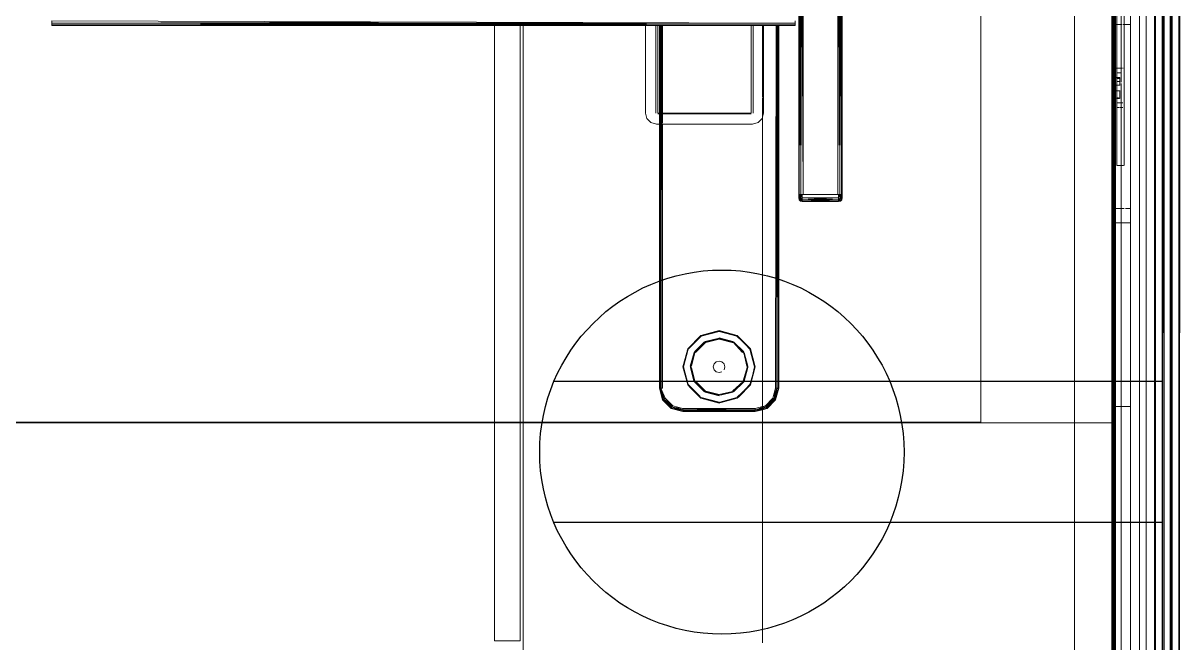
# Model space of a CAD drawing. Header units: inches. Extents: x 0 to 1536, y 72 to 1354.
# Drawn here: x 565.92 to 597.35, y 134.3 to 151.16 of the extents above; entities that cross this region are included whole.
import ezdxf

# ---------------------------------------------------------------- set-up
doc = ezdxf.new("R2010")
doc.units = ezdxf.units.IN
doc.header["$MEASUREMENT"] = 0
for name, color, linetype, lineweight in [('A-ANNO-NOTE', 131, 'Continuous', 9), ('G-IMPT', 8, 'Continuous', 9), ('I-FURN-PNLS', 30, 'Continuous', 9)]:
    doc.layers.add(name, color=color, linetype=linetype, lineweight=lineweight)

# ---------------------------------------------------------------- blocks, each defined once
blk = doc.blocks.new('WORKSTATION_1 - NCARB Leverage OPT A_dwg_3_YSYS92454-V58-Level XX  POWER _ SIGNAL')
at = {"layer": 'G-IMPT'}
for p, q in [((23.331, 9.644), (23.331, -5.711)), ((23.331, 9.644), (23.347, -5.711)), ((23.347, 9.644), (23.331, -5.711)), ((23.347, 9.644), (23.39, -5.711)), ((23.39, 9.644), (23.347, -5.711)), ((23.347, 9.644), (23.347, -5.711)), ((23.39, 9.644), (23.39, -5.711)), ((23.39, 9.644), (23.449, -5.711)), ((23.39, 9.644), (23.39, -5.711)), ((23.449, 9.644), (23.39, -5.711)), ((23.449, 9.644), (23.449, -5.711)), ((24.394, 9.644), (24.394, -5.711)), ((24.394, 9.644), (24.453, -5.711)), ((24.453, 9.644), (24.394, -5.711)), ((24.453, 9.644), (24.453, -5.711)), ((24.453, 9.644), (24.496, -5.711)), ((24.453, 9.644), (24.453, -5.711)), ((24.496, 9.644), (24.453, -5.711)), ((24.496, 9.644), (24.496, -5.711)), ((24.496, 9.644), (24.512, -5.711)), ((24.512, 9.644), (24.496, -5.711)), ((24.512, 9.644), (24.512, -5.711)), ((23.331, 0.063), (23.331, -5.711)), ((3.035, -0.996), (3.035, -1.056)), ((3.035, -0.996), (23.232, -1.056)), ((3.035, -1.056), (11.917, -1.03)), ((3.035, -1.056), (3.035, -1.099)), ((3.035, -1.099), (3.035, -1.056)), ((3.035, -1.056), (23.232, -1.056)), ((3.035, -1.099), (23.232, -1.056)), ((3.035, -1.056), (23.232, -1.099)), ((3.035, -1.056), (23.232, -1.056)), ((3.035, -1.115), (3.035, -1.099)), ((3.035, -1.115), (3.035, -1.099)), ((3.035, -1.099), (23.232, -1.099)), ((3.035, -1.115), (23.232, -1.099)), ((3.035, -1.099), (23.232, -1.099)), ((3.035, -1.099), (23.232, -1.115)), ((3.035, -1.115), (23.232, -1.115)), ((3.035, -1.115), (23.232, -1.115)), ((19.546, -1.115), (19.546, -3.503)), ((19.546, -1.115), (19.546, -3.503)), ((19.549, -3.503), (19.551, -1.115)), ((19.557, -1.115), (19.557, -3.503)), ((19.571, -1.115), (19.568, -3.503)), ((19.589, -1.115), (19.589, -3.503)), ((19.595, -1.115), (19.595, -3.503)), ((19.595, -1.115), (19.595, -3.503)), ((19.608, -1.115), (19.603, -3.503)), ((19.632, -3.503), (19.632, -1.115)), ((22.704, -10.98), (22.723, -1.115)), ((22.74, -10.98), (22.74, -1.115)), ((22.74, -1.115), (22.74, -10.98)), ((22.761, -1.115), (22.747, -10.98)), ((22.747, -1.115), (22.747, -10.98)), ((22.783, -1.115), (22.778, -10.98)), ((22.778, -1.115), (22.778, -10.98)), ((22.79, -1.115), (22.79, -10.98)), ((22.79, -10.98), (22.79, -1.115)), ((23.232, -0.996), (23.232, -1.056)), ((23.232, -0.996), (23.232, -1.056)), ((23.232, -1.099), (23.232, -1.056)), ((23.232, -1.056), (23.232, -1.099)), ((23.232, -1.115), (23.232, -1.099)), ((23.232, -1.115), (23.232, -1.099)), ((19.546, -3.523), (19.546, -3.789)), ((19.546, -3.523), (19.546, -3.789)), ((19.549, -3.789), (19.549, -3.523)), ((19.557, -3.523), (19.557, -3.788)), ((19.568, -3.523), (19.567, -3.787)), ((19.589, -3.523), (19.589, -3.784)), ((19.595, -3.523), (19.595, -3.784)), ((19.595, -3.523), (19.595, -3.784)), ((19.603, -3.523), (19.603, -3.783)), ((19.632, -3.779), (19.632, -3.523)), ((19.546, -3.798), (19.546, -10.98)), ((19.546, -3.798), (19.546, -10.98)), ((19.546, -10.98), (19.549, -3.798)), ((19.567, -3.798), (19.557, -10.98)), ((19.557, -3.798), (19.557, -10.98)), ((19.603, -3.798), (19.589, -10.98)), ((19.589, -3.798), (19.589, -10.98)), ((19.595, -3.798), (19.595, -10.98)), ((19.595, -3.798), (19.595, -10.98)), ((19.632, -10.98), (19.632, -3.798)), ((23.331, -5.711), (23.347, -5.711)), ((23.347, -5.711), (23.331, -5.711)), ((23.347, -5.711), (23.331, -5.711)), ((23.331, -5.809), (23.331, -5.711)), ((23.331, -5.809), (23.331, -5.711)), ((23.331, -5.711), (23.347, -5.711)), ((23.331, -5.809), (23.347, -5.711)), ((23.344, -5.809), (23.331, -5.711)), ((23.331, -5.809), (23.344, -5.858)), ((23.331, -5.809), (23.344, -5.858)), ((23.344, -5.858), (23.331, -5.809)), ((23.344, -5.809), (23.331, -5.809)), ((23.361, -5.859), (23.331, -5.809)), ((23.344, -5.809), (23.347, -5.711)), ((23.344, -5.809), (23.39, -5.711)), ((23.344, -5.809), (23.347, -5.711)), ((23.344, -5.809), (23.379, -5.859)), ((23.344, -5.858), (23.344, -5.809)), ((23.361, -5.859), (23.344, -5.809)), ((23.38, -5.809), (23.344, -5.809)), ((23.344, -5.858), (23.38, -5.894)), ((23.344, -5.858), (23.38, -5.894)), ((23.38, -5.894), (23.344, -5.858)), ((23.344, -5.858), (23.379, -5.859)), ((23.361, -5.859), (23.344, -5.858)), ((23.39, -5.711), (23.347, -5.711)), ((23.39, -5.711), (23.347, -5.711)), ((23.39, -5.711), (23.347, -5.711)), ((23.39, -5.711), (23.347, -5.711)), ((23.38, -5.809), (23.347, -5.711)), ((23.38, -5.809), (23.361, -5.859)), ((23.429, -5.858), (23.361, -5.859)), ((23.361, -5.859), (23.429, -5.894)), ((23.361, -5.859), (23.38, -5.894)), ((23.379, -5.859), (23.429, -5.809)), ((23.379, -5.859), (23.38, -5.809)), ((23.379, -5.859), (23.38, -5.894)), ((23.379, -5.859), (23.429, -5.894)), ((23.38, -5.809), (23.429, -5.711)), ((23.38, -5.809), (23.39, -5.711)), ((23.38, -5.809), (23.39, -5.711)), ((23.429, -5.858), (23.38, -5.809)), ((23.429, -5.907), (23.38, -5.894)), ((23.429, -5.907), (23.38, -5.894)), ((23.38, -5.894), (23.429, -5.894)), ((23.429, -5.894), (23.38, -5.894)), ((23.429, -5.907), (23.38, -5.894)), ((23.39, -5.711), (23.429, -5.711)), ((23.39, -5.711), (23.429, -5.711)), ((23.429, -5.809), (23.39, -5.711)), ((24.413, -5.711), (23.429, -5.711)), ((23.429, -5.809), (23.429, -5.711)), ((23.429, -5.809), (23.429, -5.711)), ((23.429, -5.809), (23.429, -5.858)), ((23.429, -5.858), (24.413, -5.809)), ((23.429, -5.809), (23.429, -5.858)), ((24.413, -5.858), (23.429, -5.809)), ((24.413, -5.809), (23.429, -5.809)), ((23.429, -5.858), (24.413, -5.858)), ((23.429, -5.858), (23.429, -5.894)), ((24.413, -5.858), (23.429, -5.894)), ((23.429, -5.858), (23.429, -5.894)), ((24.413, -5.894), (23.429, -5.858)), ((24.413, -5.858), (23.429, -5.858)), ((24.413, -5.894), (23.429, -5.894)), ((23.429, -5.907), (24.413, -5.894)), ((23.429, -5.907), (23.429, -5.894)), ((24.413, -5.894), (23.429, -5.894)), ((24.413, -5.907), (23.429, -5.894)), ((23.429, -5.907), (23.429, -5.894)), ((23.429, -5.907), (24.413, -5.907)), ((23.429, -5.907), (24.413, -5.907)), ((23.449, -5.711), (24.394, -5.711)), ((24.394, -5.711), (23.449, -5.711)), ((24.413, -5.711), (24.453, -5.711)), ((24.453, -5.711), (24.413, -5.711)), ((24.413, -5.809), (24.413, -5.711)), ((24.463, -5.809), (24.413, -5.711)), ((24.413, -5.809), (24.413, -5.711)), ((24.413, -5.809), (24.453, -5.711)), ((24.413, -5.858), (24.413, -5.809)), ((24.413, -5.858), (24.463, -5.809)), ((24.413, -5.858), (24.463, -5.809)), ((24.413, -5.809), (24.413, -5.858)), ((24.413, -5.894), (24.413, -5.858)), ((24.481, -5.859), (24.413, -5.858)), ((24.413, -5.858), (24.413, -5.894)), ((24.413, -5.858), (24.481, -5.859)), ((24.413, -5.894), (24.481, -5.859)), ((24.481, -5.859), (24.413, -5.894)), ((24.413, -5.907), (24.463, -5.894)), ((24.413, -5.907), (24.463, -5.894)), ((24.413, -5.907), (24.413, -5.894)), ((24.463, -5.894), (24.413, -5.894)), ((24.413, -5.894), (24.463, -5.894)), ((24.413, -5.907), (24.463, -5.894)), ((24.413, -5.907), (24.413, -5.894)), ((24.453, -5.711), (24.496, -5.711)), ((24.453, -5.711), (24.496, -5.711)), ((24.496, -5.711), (24.453, -5.711)), ((24.496, -5.711), (24.453, -5.711)), ((24.499, -5.809), (24.453, -5.711)), ((24.463, -5.809), (24.453, -5.711)), ((24.463, -5.809), (24.453, -5.711)), ((24.463, -5.809), (24.496, -5.711)), ((24.481, -5.859), (24.463, -5.809)), ((24.463, -5.809), (24.499, -5.809)), ((24.463, -5.809), (24.481, -5.859)), ((24.463, -5.894), (24.499, -5.858)), ((24.463, -5.894), (24.499, -5.858)), ((24.463, -5.894), (24.499, -5.858)), ((24.463, -5.894), (24.481, -5.859)), ((24.481, -5.859), (24.463, -5.894)), ((24.481, -5.859), (24.499, -5.809)), ((24.481, -5.859), (24.512, -5.809)), ((24.481, -5.859), (24.512, -5.809)), ((24.481, -5.859), (24.499, -5.809)), ((24.481, -5.859), (24.499, -5.858)), ((24.481, -5.859), (24.499, -5.858)), ((24.512, -5.711), (24.496, -5.711)), ((24.496, -5.711), (24.512, -5.711)), ((24.496, -5.711), (24.512, -5.711)), ((24.512, -5.711), (24.496, -5.711)), ((24.499, -5.809), (24.496, -5.711)), ((24.512, -5.809), (24.496, -5.711)), ((24.499, -5.809), (24.496, -5.711)), ((24.499, -5.809), (24.512, -5.711)), ((24.499, -5.858), (24.512, -5.809)), ((24.499, -5.858), (24.512, -5.809)), ((24.512, -5.809), (24.499, -5.809)), ((24.499, -5.858), (24.512, -5.809)), ((24.499, -5.809), (24.512, -5.809)), ((24.512, -5.809), (24.512, -5.711)), ((24.512, -5.809), (24.512, -5.711)), ((21.167, -9.417), (20.675, -9.549)), ((21.167, -9.417), (20.675, -9.549)), ((21.167, -9.417), (20.675, -9.549)), ((21.167, -9.42), (20.675, -9.549)), ((21.167, -9.42), (20.677, -9.551)), ((21.167, -9.417), (20.685, -9.566)), ((21.167, -9.417), (21.659, -9.549)), ((21.659, -9.549), (21.167, -9.417)), ((21.167, -9.417), (21.167, -9.42)), ((21.659, -9.549), (21.167, -9.417)), ((21.658, -9.551), (21.167, -9.417)), ((21.167, -9.437), (21.167, -9.417)), ((21.167, -9.42), (21.167, -9.437)), ((21.658, -9.551), (21.167, -9.42)), ((21.167, -9.42), (21.394, -9.489)), ((20.675, -9.549), (20.315, -9.909)), ((20.675, -9.549), (20.315, -9.909)), ((20.675, -9.549), (20.315, -9.909)), ((20.635, -9.593), (20.315, -9.909)), ((20.677, -9.551), (20.317, -9.911)), ((20.317, -9.911), (20.685, -9.566)), ((20.675, -9.549), (20.332, -9.919)), ((20.332, -9.919), (20.685, -9.566)), ((20.776, -9.723), (20.498, -9.995)), ((20.776, -9.723), (20.502, -9.997)), ((20.781, -9.733), (20.502, -9.997)), ((20.781, -9.733), (20.513, -10.002)), ((20.675, -9.549), (20.677, -9.551)), ((20.685, -9.566), (20.675, -9.549)), ((20.677, -9.551), (21.167, -9.437)), ((20.677, -9.551), (20.685, -9.566)), ((20.685, -9.566), (21.167, -9.437)), ((20.774, -9.72), (20.776, -9.723)), ((20.781, -9.733), (20.776, -9.723)), ((20.789, -9.747), (20.781, -9.733)), ((21.167, -9.618), (20.791, -9.715)), ((21.167, -9.618), (20.793, -9.719)), ((21.167, -9.63), (20.794, -9.719)), ((20.8, -9.728), (21.167, -9.63)), ((20.801, -9.729), (21.167, -9.646)), ((20.81, -9.742), (21.167, -9.646)), ((21.167, -9.437), (21.65, -9.566)), ((21.167, -9.437), (21.659, -9.549)), ((21.167, -9.614), (21.167, -9.618)), ((21.544, -9.715), (21.167, -9.614)), ((21.541, -9.718), (21.167, -9.614)), ((21.167, -9.63), (21.167, -9.618)), ((21.535, -9.728), (21.167, -9.618)), ((21.541, -9.719), (21.167, -9.618)), ((21.167, -9.646), (21.167, -9.63)), ((21.167, -9.63), (21.525, -9.741)), ((21.167, -9.63), (21.534, -9.728)), ((21.167, -9.646), (21.525, -9.742)), ((21.403, -9.491), (21.65, -9.566)), ((21.545, -9.747), (21.553, -9.733)), ((21.553, -9.733), (21.559, -9.723)), ((21.553, -9.733), (21.808, -10.008)), ((21.553, -9.733), (21.822, -10.002)), ((21.561, -9.72), (21.559, -9.723)), ((21.822, -10.002), (21.559, -9.723)), ((21.833, -9.997), (21.559, -9.723)), ((21.837, -9.995), (21.561, -9.72)), ((21.833, -9.997), (21.561, -9.72)), ((21.65, -9.566), (21.659, -9.549)), ((21.658, -9.551), (21.65, -9.566)), ((22.02, -9.909), (21.65, -9.566)), ((21.659, -9.549), (21.658, -9.551)), ((21.658, -9.551), (22.017, -9.911)), ((21.658, -9.551), (22.003, -9.919)), ((22.02, -9.909), (21.659, -9.549)), ((21.659, -9.549), (22.02, -9.909)), ((21.659, -9.549), (21.976, -9.869)), ((22.02, -9.909), (21.659, -9.549)), ((20.315, -9.909), (20.183, -10.402)), ((20.315, -9.909), (20.183, -10.402)), ((20.315, -9.909), (20.183, -10.402)), ((20.298, -9.98), (20.183, -10.402)), ((20.186, -10.402), (20.332, -9.919)), ((20.298, -9.982), (20.186, -10.402)), ((20.315, -9.909), (20.203, -10.402)), ((20.203, -10.402), (20.332, -9.919)), ((20.317, -9.911), (20.3, -9.975)), ((20.317, -9.911), (20.302, -9.968)), ((20.315, -9.909), (20.317, -9.911)), ((20.332, -9.919), (20.315, -9.909)), ((20.317, -9.911), (20.332, -9.919)), ((20.489, -10.01), (20.385, -10.384)), ((20.489, -10.01), (20.389, -10.384)), ((20.499, -10.016), (20.389, -10.384)), ((20.401, -10.383), (20.499, -10.016)), ((20.402, -10.383), (20.513, -10.024)), ((20.417, -10.381), (20.513, -10.024)), ((20.485, -10.008), (20.489, -10.01)), ((20.499, -10.016), (20.489, -10.01)), ((20.513, -10.024), (20.499, -10.016)), ((20.789, -9.747), (20.514, -10.002)), ((20.789, -9.747), (20.528, -10.009)), ((21.822, -10.024), (21.836, -10.016)), ((21.836, -10.016), (21.846, -10.01)), ((21.836, -10.016), (21.919, -10.381)), ((21.836, -10.016), (21.934, -10.383)), ((21.849, -10.008), (21.846, -10.01)), ((21.935, -10.383), (21.846, -10.01)), ((21.946, -10.384), (21.846, -10.01)), ((21.95, -10.384), (21.849, -10.008)), ((21.946, -10.384), (21.849, -10.008)), ((22.003, -9.919), (22.02, -9.909)), ((22.017, -9.911), (22.003, -9.919)), ((22.152, -10.402), (22.003, -9.919)), ((22.132, -10.402), (22.003, -9.919)), ((22.02, -9.909), (22.017, -9.911)), ((22.149, -10.402), (22.017, -9.911)), ((22.017, -9.911), (22.132, -10.402)), ((22.152, -10.402), (22.02, -9.909)), ((22.152, -10.402), (22.02, -9.909)), ((22.152, -10.402), (22.02, -9.909)), ((22.149, -10.402), (22.02, -9.909)), ((21.031, -10.323), (21.01, -10.402)), ((21.031, -10.323), (21.01, -10.402)), ((21.031, -10.323), (21.01, -10.402)), ((21.089, -10.266), (21.031, -10.323)), ((21.089, -10.266), (21.031, -10.323)), ((21.089, -10.266), (21.031, -10.323)), ((21.167, -10.244), (21.089, -10.266)), ((21.167, -10.244), (21.089, -10.266)), ((21.167, -10.244), (21.089, -10.266)), ((21.246, -10.266), (21.167, -10.244)), ((21.246, -10.266), (21.167, -10.244)), ((21.246, -10.266), (21.167, -10.244)), ((21.246, -10.266), (21.303, -10.323)), ((21.246, -10.266), (21.303, -10.323)), ((21.246, -10.266), (21.303, -10.323)), ((21.324, -10.402), (21.306, -10.332)), ((21.324, -10.402), (21.306, -10.332)), ((21.324, -10.402), (21.306, -10.332)), ((20.183, -10.402), (20.315, -10.894)), ((20.183, -10.402), (20.315, -10.894)), ((20.183, -10.402), (20.186, -10.402)), ((20.183, -10.402), (20.315, -10.894)), ((20.183, -10.402), (20.332, -10.884)), ((20.203, -10.402), (20.183, -10.402)), ((20.186, -10.402), (20.203, -10.402)), ((20.186, -10.402), (20.315, -10.894)), ((20.186, -10.402), (20.317, -10.892)), ((20.332, -10.884), (20.203, -10.402)), ((20.317, -10.892), (20.203, -10.402)), ((20.38, -10.402), (20.384, -10.402)), ((20.396, -10.402), (20.384, -10.402)), ((20.389, -10.419), (20.485, -10.795)), ((20.389, -10.419), (20.489, -10.793)), ((20.411, -10.402), (20.396, -10.402)), ((20.4, -10.42), (20.489, -10.793)), ((20.499, -10.787), (20.401, -10.42)), ((20.499, -10.787), (20.416, -10.422)), ((20.513, -10.78), (20.417, -10.422)), ((21.01, -10.402), (21.031, -10.48)), ((21.01, -10.402), (21.031, -10.48)), ((21.01, -10.402), (21.031, -10.48)), ((21.031, -10.48), (21.089, -10.538)), ((21.031, -10.48), (21.089, -10.538)), ((21.031, -10.48), (21.089, -10.538)), ((21.089, -10.538), (21.167, -10.559)), ((21.089, -10.538), (21.167, -10.559)), ((21.089, -10.538), (21.167, -10.559)), ((21.167, -10.559), (21.246, -10.538)), ((21.167, -10.559), (21.246, -10.538)), ((21.167, -10.559), (21.246, -10.538)), ((21.303, -10.48), (21.324, -10.402)), ((21.303, -10.48), (21.324, -10.402)), ((21.303, -10.48), (21.324, -10.402)), ((21.933, -10.42), (21.822, -10.78)), ((21.836, -10.787), (21.945, -10.419)), ((21.934, -10.42), (21.836, -10.787)), ((21.846, -10.793), (21.95, -10.419)), ((21.846, -10.793), (21.946, -10.419)), ((21.849, -10.795), (21.95, -10.419)), ((21.923, -10.402), (21.939, -10.402)), ((21.939, -10.402), (21.951, -10.402)), ((21.955, -10.402), (21.951, -10.402)), ((22.149, -10.402), (22.003, -10.884)), ((22.017, -10.892), (22.152, -10.402)), ((22.017, -10.892), (22.149, -10.402)), ((22.02, -10.894), (22.152, -10.402)), ((22.02, -10.894), (22.152, -10.402)), ((22.02, -10.894), (22.152, -10.402)), ((22.02, -10.894), (22.132, -10.402)), ((22.149, -10.402), (22.132, -10.402)), ((22.132, -10.402), (22.152, -10.402)), ((22.152, -10.402), (22.149, -10.402)), ((19.546, -10.98), (19.631, -11.299)), ((19.546, -10.98), (19.631, -11.299)), ((19.546, -10.98), (19.631, -11.299)), ((19.546, -10.98), (19.557, -10.98)), ((19.546, -10.98), (19.641, -11.293)), ((19.589, -10.98), (19.557, -10.98)), ((19.557, -10.98), (19.668, -11.278)), ((19.557, -10.98), (19.641, -11.293)), ((19.705, -11.256), (19.589, -10.98)), ((19.632, -10.98), (19.589, -10.98)), ((19.589, -10.98), (19.668, -11.278)), ((20.332, -10.884), (20.315, -10.894)), ((20.315, -10.894), (20.317, -10.892)), ((20.315, -10.894), (20.675, -11.254)), ((20.315, -10.894), (20.675, -11.254)), ((20.315, -10.894), (20.675, -11.254)), ((20.315, -10.894), (20.648, -11.203)), ((20.317, -10.892), (20.332, -10.884)), ((20.317, -10.892), (20.365, -10.94)), ((20.652, -11.204), (20.332, -10.884)), ((20.677, -11.252), (20.332, -10.884)), ((20.359, -10.934), (20.675, -11.254)), ((20.405, -10.98), (20.677, -11.252)), ((20.485, -10.795), (20.489, -10.793)), ((20.499, -10.787), (20.489, -10.793)), ((20.513, -10.78), (20.499, -10.787)), ((20.774, -11.083), (20.502, -10.806)), ((20.776, -11.08), (20.502, -10.806)), ((20.512, -10.801), (20.776, -11.08)), ((20.781, -11.07), (20.513, -10.801)), ((20.781, -11.07), (20.527, -10.795)), ((20.789, -11.056), (20.528, -10.794)), ((21.821, -10.801), (21.545, -11.056)), ((21.822, -10.801), (21.553, -11.07)), ((21.553, -11.07), (21.832, -10.806)), ((21.559, -11.08), (21.833, -10.806)), ((21.559, -11.08), (21.836, -10.808)), ((21.561, -11.083), (21.837, -10.808)), ((22.017, -10.892), (21.657, -11.23)), ((21.659, -11.254), (22.02, -10.894)), ((21.689, -11.222), (22.003, -10.884)), ((21.692, -11.222), (22.02, -10.894)), ((21.692, -11.222), (22.02, -10.894)), ((21.7, -11.21), (22.02, -10.894)), ((21.705, -11.204), (22.017, -10.892)), ((21.822, -10.78), (21.836, -10.787)), ((21.836, -10.787), (21.846, -10.793)), ((21.849, -10.795), (21.846, -10.793)), ((22.017, -10.892), (22.003, -10.884)), ((22.003, -10.884), (22.02, -10.894)), ((22.02, -10.894), (22.017, -10.892)), ((22.704, -10.98), (22.63, -11.256)), ((22.704, -10.98), (22.667, -11.278)), ((22.747, -10.98), (22.667, -11.278)), ((22.74, -10.98), (22.672, -11.235)), ((22.74, -10.98), (22.672, -11.235)), ((22.74, -10.98), (22.672, -11.235)), ((22.778, -10.98), (22.694, -11.293)), ((22.747, -10.98), (22.694, -11.293)), ((22.704, -11.299), (22.79, -10.98)), ((22.79, -10.98), (22.704, -11.299)), ((22.704, -10.98), (22.747, -10.98)), ((22.704, -11.299), (22.79, -10.98)), ((22.704, -11.299), (22.778, -10.98)), ((22.778, -10.98), (22.747, -10.98)), ((22.79, -10.98), (22.778, -10.98)), ((19.605, -11.02), (19.674, -11.275)), ((19.605, -11.02), (19.674, -11.275)), ((19.674, -11.275), (19.605, -11.02)), ((19.631, -11.299), (19.641, -11.293)), ((19.864, -11.533), (19.631, -11.299)), ((19.631, -11.299), (19.864, -11.533)), ((19.631, -11.299), (19.864, -11.533)), ((19.631, -11.299), (19.87, -11.523)), ((19.668, -11.278), (19.641, -11.293)), ((19.886, -11.495), (19.641, -11.293)), ((19.87, -11.523), (19.641, -11.293)), ((19.705, -11.256), (19.668, -11.278)), ((19.907, -11.458), (19.668, -11.278)), ((19.668, -11.278), (19.886, -11.495)), ((19.703, -11.304), (19.889, -11.49)), ((19.889, -11.49), (19.703, -11.304)), ((19.889, -11.49), (19.703, -11.304)), ((19.705, -11.256), (19.907, -11.458)), ((20.685, -11.237), (20.675, -11.254)), ((20.675, -11.254), (20.677, -11.252)), ((20.675, -11.254), (21.167, -11.386)), ((20.675, -11.254), (21.167, -11.386)), ((20.675, -11.254), (21.167, -11.386)), ((20.675, -11.254), (21.167, -11.366)), ((20.677, -11.252), (20.685, -11.237)), ((20.677, -11.252), (21.167, -11.386)), ((20.677, -11.252), (21.167, -11.383)), ((21.167, -11.366), (20.685, -11.237)), ((21.167, -11.383), (20.685, -11.237)), ((20.685, -11.237), (21.167, -11.366)), ((20.774, -11.083), (20.776, -11.08)), ((20.781, -11.07), (20.776, -11.08)), ((20.789, -11.056), (20.781, -11.07)), ((20.791, -11.088), (21.167, -11.189)), ((20.793, -11.085), (21.167, -11.189)), ((20.793, -11.085), (21.167, -11.185)), ((21.167, -11.173), (20.8, -11.075)), ((20.8, -11.075), (21.167, -11.185)), ((21.167, -11.173), (20.809, -11.062)), ((21.167, -11.157), (20.81, -11.062)), ((21.534, -11.074), (21.167, -11.157)), ((21.167, -11.157), (21.167, -11.173)), ((21.167, -11.173), (21.167, -11.185)), ((21.167, -11.189), (21.167, -11.185)), ((21.185, -11.38), (21.65, -11.237)), ((21.185, -11.378), (21.658, -11.252)), ((21.185, -11.381), (21.659, -11.254)), ((21.185, -11.381), (21.659, -11.254)), ((21.185, -11.381), (21.659, -11.254)), ((21.187, -11.361), (21.65, -11.237)), ((21.658, -11.252), (21.187, -11.362)), ((21.209, -11.174), (21.541, -11.085)), ((21.209, -11.174), (21.544, -11.088)), ((21.534, -11.075), (21.21, -11.162)), ((21.21, -11.163), (21.541, -11.084)), ((21.224, -11.368), (21.659, -11.254)), ((21.545, -11.056), (21.553, -11.07)), ((21.553, -11.07), (21.559, -11.08)), ((21.561, -11.083), (21.559, -11.08)), ((21.658, -11.252), (21.65, -11.237)), ((21.65, -11.237), (21.659, -11.254)), ((21.659, -11.254), (21.658, -11.252)), ((22.428, -11.458), (22.63, -11.256)), ((22.63, -11.256), (22.449, -11.495)), ((22.449, -11.495), (22.667, -11.278)), ((22.465, -11.523), (22.667, -11.278)), ((22.694, -11.293), (22.465, -11.523)), ((22.471, -11.533), (22.694, -11.293)), ((22.471, -11.533), (22.704, -11.299)), ((22.704, -11.299), (22.471, -11.533)), ((22.471, -11.533), (22.704, -11.299)), ((22.475, -11.461), (22.662, -11.275)), ((22.662, -11.275), (22.475, -11.461)), ((22.662, -11.275), (22.475, -11.461)), ((22.63, -11.256), (22.667, -11.278)), ((22.694, -11.293), (22.667, -11.278)), ((22.704, -11.299), (22.694, -11.293)), ((19.864, -11.533), (19.87, -11.523)), ((20.183, -11.618), (19.864, -11.533)), ((19.864, -11.533), (20.183, -11.618)), ((19.864, -11.533), (20.183, -11.618)), ((19.864, -11.533), (20.183, -11.607)), ((19.886, -11.495), (19.87, -11.523)), ((20.183, -11.575), (19.87, -11.523)), ((19.87, -11.523), (20.183, -11.607)), ((19.907, -11.458), (19.886, -11.495)), ((20.183, -11.532), (19.886, -11.495)), ((19.886, -11.495), (20.183, -11.575)), ((19.907, -11.458), (20.183, -11.532)), ((19.929, -11.501), (20.183, -11.569)), ((20.183, -11.569), (19.929, -11.501)), ((20.183, -11.569), (19.929, -11.501)), ((20.183, -11.532), (22.152, -11.532)), ((20.183, -11.532), (20.183, -11.575)), ((20.183, -11.532), (22.152, -11.575)), ((20.183, -11.569), (22.152, -11.569)), ((20.183, -11.569), (22.152, -11.569)), ((20.183, -11.575), (20.183, -11.607)), ((20.183, -11.575), (22.152, -11.607)), ((20.183, -11.575), (22.152, -11.575)), ((20.183, -11.618), (20.183, -11.607)), ((22.152, -11.618), (20.183, -11.607)), ((20.183, -11.607), (22.152, -11.607)), ((20.183, -11.618), (22.152, -11.618)), ((20.183, -11.618), (22.152, -11.618)), ((21.167, -11.383), (21.167, -11.366)), ((21.167, -11.366), (21.167, -11.386)), ((21.167, -11.386), (21.167, -11.383)), ((22.152, -11.532), (22.343, -11.481)), ((22.343, -11.494), (22.152, -11.575)), ((22.343, -11.524), (22.152, -11.575)), ((22.152, -11.532), (22.152, -11.575)), ((22.152, -11.607), (22.343, -11.535)), ((22.343, -11.555), (22.152, -11.607)), ((22.152, -11.618), (22.343, -11.56)), ((22.152, -11.618), (22.343, -11.567)), ((22.152, -11.618), (22.343, -11.567)), ((22.152, -11.618), (22.343, -11.567)), ((22.152, -11.607), (22.152, -11.575)), ((22.152, -11.618), (22.152, -11.607)), ((22.192, -11.558), (22.343, -11.518)), ((22.192, -11.558), (22.343, -11.518)), ((22.343, -11.518), (22.192, -11.558)), ((22.343, -11.481), (22.428, -11.458)), ((22.428, -11.458), (22.343, -11.494)), ((22.343, -11.518), (22.446, -11.49)), ((22.343, -11.518), (22.446, -11.49)), ((22.446, -11.49), (22.343, -11.518)), ((22.343, -11.535), (22.449, -11.495)), ((22.449, -11.495), (22.343, -11.524)), ((22.343, -11.56), (22.465, -11.523)), ((22.465, -11.523), (22.343, -11.555)), ((22.343, -11.567), (22.471, -11.533)), ((22.343, -11.567), (22.471, -11.533)), ((22.343, -11.567), (22.471, -11.533)), ((22.428, -11.458), (22.449, -11.495)), ((22.465, -11.523), (22.449, -11.495)), ((22.471, -11.533), (22.465, -11.523))]:
    blk.add_line(p, q, dxfattribs=at)
blk = doc.blocks.new('WORKSTATION_1 - NCARB Leverage OPT A_dwg_3_EKROU-V34-Level XX  POWER _ SIGNAL')
at = {"layer": 'G-IMPT'}
for p, q in [((-2.105, -1.49), (-1.721, -1.49)), ((-1.721, -1.49), (-2.105, -1.49)), ((-2.105, -1.55), (-2.105, -1.69)), ((-2.105, -1.55), (-2.105, -1.69)), ((-1.721, -1.49), (-0.534, -1.49)), ((2.105, -1.49), (-1.721, -1.49)), ((-0.534, -1.533), (-0.535, -1.718)), ((-0.534, -1.533), (-0.535, -1.69)), ((-0.534, -1.49), (-0.407, -1.49)), ((-0.534, -1.49), (-0.407, -1.49)), ((-0.534, -1.49), (0.533, -1.49)), ((-0.534, -1.501), (-0.534, -1.49)), ((-0.534, -1.49), (-0.407, -1.49)), ((-0.534, -1.49), (0.533, -1.49)), ((-0.534, -1.533), (-0.534, -1.69)), ((-0.534, -1.565), (-0.534, -1.69)), ((-0.534, -1.565), (-0.534, -1.69)), ((-0.534, -1.565), (-0.534, -1.69)), ((-0.534, -1.565), (-0.534, -1.69)), ((-0.407, -1.49), (0.368, -1.49)), ((-0.407, -1.49), (0.368, -1.49)), ((0.368, -1.49), (-0.407, -1.49)), ((0.368, -1.49), (-0.407, -1.49)), ((-0.407, -1.49), (0.368, -1.49)), ((-0.407, -1.686), (-0.407, -1.571)), ((-0.407, -1.686), (-0.407, -1.571)), ((0.407, -1.49), (0.533, -1.49)), ((0.407, -1.49), (0.533, -1.49)), ((0.407, -1.49), (0.533, -1.49)), ((0.407, -1.605), (0.407, -1.522)), ((0.407, -1.605), (0.407, -1.522)), ((0.533, -1.49), (2.105, -1.49)), ((0.533, -1.52), (0.533, -1.592)), ((0.533, -1.592), (0.533, -1.52)), ((0.533, -1.52), (0.533, -1.592)), ((0.533, -1.52), (0.533, -1.592)), ((2.105, -1.503), (2.105, -1.69)), ((2.105, -1.503), (2.105, -1.69)), ((-2.105, -1.69), (-1.721, -1.69)), ((-1.721, -1.69), (-2.105, -1.69)), ((-1.721, -1.69), (-0.535, -1.69)), ((2.105, -1.69), (-1.721, -1.69)), ((-0.535, -1.69), (0.533, -1.69)), ((-0.534, -1.69), (-0.535, -1.69)), ((0.533, -1.79), (-0.535, -1.79)), ((-0.533, -1.79), (-0.535, -1.79)), ((-0.534, -1.69), (-0.444, -1.69)), ((-0.534, -1.69), (-0.444, -1.69)), ((-0.277, -1.79), (-0.533, -1.79)), ((-0.407, -1.69), (-0.273, -1.69)), ((-0.407, -1.69), (-0.273, -1.69)), ((-0.282, -1.743), (-0.407, -1.743)), ((-0.407, -1.743), (0.407, -1.743)), ((-0.403, -1.743), (-0.297, -1.739)), ((-0.297, -1.739), (-0.403, -1.743)), ((-0.288, -1.727), (-0.316, -1.727)), ((-0.288, -1.727), (-0.316, -1.727)), ((-0.316, -1.727), (-0.316, -1.739)), ((-0.316, -1.727), (-0.316, -1.739)), ((-0.288, -1.739), (-0.316, -1.739)), ((-0.288, -1.739), (-0.316, -1.739)), ((-0.288, -1.601), (-0.282, -1.601)), ((-0.288, -1.601), (-0.288, -1.674)), ((-0.288, -1.601), (-0.288, -1.718)), ((-0.287, -1.601), (-0.288, -1.601)), ((-0.288, -1.601), (-0.285, -1.674)), ((-0.287, -1.601), (-0.288, -1.674)), ((-0.288, -1.739), (-0.288, -1.727)), ((-0.288, -1.739), (-0.288, -1.727)), ((-0.288, -1.739), (-0.277, -1.739)), ((-0.288, -1.739), (-0.282, -1.739)), ((-0.288, -1.739), (-0.282, -1.739)), ((-0.277, -1.79), (-0.288, -1.79)), ((-0.277, -1.79), (-0.288, -1.79)), ((-0.277, -1.601), (-0.287, -1.601)), ((-0.277, -1.601), (-0.283, -1.674)), ((-0.282, -1.601), (-0.282, -1.674)), ((-0.282, -1.739), (-0.269, -1.739)), ((-0.277, -1.601), (-0.271, -1.601)), ((-0.072, -1.601), (-0.277, -1.601)), ((-0.277, -1.601), (-0.276, -1.673)), ((-0.275, -1.601), (-0.277, -1.601)), ((-0.277, -1.601), (-0.277, -1.673)), ((-0.269, -1.727), (-0.277, -1.739)), ((-0.277, -1.739), (-0.271, -1.739)), ((-0.277, -1.739), (-0.269, -1.739)), ((-0.078, -1.739), (-0.277, -1.739)), ((-0.277, -1.739), (-0.275, -1.739)), ((-0.078, -1.79), (-0.277, -1.79)), ((-0.078, -1.79), (-0.277, -1.79)), ((-0.078, -1.79), (-0.277, -1.79)), ((-0.275, -1.601), (-0.276, -1.718)), ((-0.265, -1.601), (-0.275, -1.601)), ((-0.275, -1.601), (-0.275, -1.718)), ((-0.275, -1.601), (-0.273, -1.673)), ((-0.265, -1.739), (-0.275, -1.739)), ((-0.271, -1.605), (-0.273, -1.664)), ((-0.271, -1.739), (-0.09, -1.739)), ((-0.27, -1.605), (-0.268, -1.67)), ((-0.269, -1.727), (-0.269, -1.739)), ((-0.269, -1.727), (-0.269, -1.739)), ((-0.269, -1.727), (-0.086, -1.727)), ((-0.086, -1.727), (-0.269, -1.727)), ((-0.269, -1.727), (-0.269, -1.739)), ((-0.269, -1.727), (-0.269, -1.739)), ((-0.269, -1.739), (-0.086, -1.739)), ((-0.265, -1.609), (-0.268, -1.672)), ((-0.093, -1.743), (-0.266, -1.743)), ((-0.084, -1.601), (-0.265, -1.601)), ((-0.265, -1.739), (-0.09, -1.739)), ((-0.265, -1.739), (-0.09, -1.739)), ((-0.265, -1.739), (-0.09, -1.739)), ((-0.105, -1.727), (-0.255, -1.727)), ((-0.255, -1.727), (-0.105, -1.727)), ((-0.254, -1.601), (-0.175, -1.601)), ((-0.254, -1.601), (-0.175, -1.601)), ((-0.254, -1.601), (-0.175, -1.601)), ((-0.254, -1.601), (-0.175, -1.601)), ((-0.254, -1.616), (-0.254, -1.671)), ((-0.254, -1.616), (-0.254, -1.671)), ((-0.244, -1.719), (-0.175, -1.719)), ((-0.175, -1.719), (-0.244, -1.719)), ((-0.175, -1.601), (-0.175, -1.663)), ((-0.175, -1.601), (-0.175, -1.663)), ((-0.142, -1.69), (-0.09, -1.69)), ((-0.142, -1.69), (-0.09, -1.69)), ((-0.139, -1.601), (-0.09, -1.601)), ((-0.139, -1.601), (-0.09, -1.601)), ((-0.079, -1.601), (-0.09, -1.601)), ((-0.09, -1.739), (-0.079, -1.739)), ((-0.078, -1.739), (-0.09, -1.739)), ((-0.086, -1.727), (-0.086, -1.739)), ((-0.086, -1.727), (-0.086, -1.739)), ((-0.078, -1.739), (-0.086, -1.727)), ((-0.078, -1.739), (-0.086, -1.727)), ((-0.086, -1.727), (-0.086, -1.739)), ((-0.078, -1.739), (-0.086, -1.739)), ((-0.078, -1.739), (-0.086, -1.739)), ((-0.078, -1.601), (-0.084, -1.601)), ((-0.082, -1.69), (0.083, -1.69)), ((-0.082, -1.69), (0.083, -1.69)), ((-0.078, -1.601), (-0.079, -1.718)), ((-0.079, -1.601), (-0.079, -1.718)), ((-0.079, -1.601), (-0.078, -1.601)), ((-0.079, -1.739), (-0.078, -1.739)), ((-0.066, -1.601), (-0.078, -1.601)), ((0.072, -1.739), (-0.078, -1.739)), ((0.086, -1.739), (-0.078, -1.739)), ((-0.078, -1.739), (-0.068, -1.739)), ((-0.066, -1.739), (-0.078, -1.739)), ((-0.078, -1.79), (-0.068, -1.79)), ((0.072, -1.743), (-0.077, -1.743)), ((-0.066, -1.601), (-0.072, -1.601)), ((0.078, -1.79), (-0.072, -1.79)), ((-0.066, -1.79), (-0.072, -1.79)), ((-0.068, -1.739), (-0.066, -1.739)), ((-0.068, -1.739), (-0.066, -1.739)), ((-0.068, -1.79), (-0.066, -1.79)), ((-0.066, -1.727), (-0.038, -1.727)), ((-0.066, -1.727), (-0.066, -1.739)), ((-0.066, -1.727), (-0.038, -1.727)), ((-0.066, -1.727), (-0.066, -1.739)), ((-0.066, -1.739), (-0.038, -1.739)), ((-0.066, -1.739), (-0.038, -1.739)), ((-0.038, -1.727), (-0.038, -1.739)), ((-0.038, -1.727), (-0.038, -1.739)), ((0.038, -1.739), (0.038, -1.727)), ((0.038, -1.739), (0.038, -1.727)), ((0.038, -1.727), (0.066, -1.727)), ((0.038, -1.727), (0.066, -1.727)), ((0.066, -1.739), (0.038, -1.739)), ((0.038, -1.739), (0.066, -1.739)), ((0.078, -1.601), (0.066, -1.601)), ((0.078, -1.601), (0.066, -1.601)), ((0.066, -1.739), (0.066, -1.727)), ((0.066, -1.739), (0.066, -1.727)), ((0.072, -1.739), (0.066, -1.739)), ((0.072, -1.739), (0.066, -1.739)), ((0.066, -1.739), (0.072, -1.739)), ((0.066, -1.739), (0.072, -1.739)), ((0.078, -1.79), (0.066, -1.79)), ((0.078, -1.79), (0.066, -1.79)), ((0.072, -1.739), (0.086, -1.727)), ((0.072, -1.739), (0.086, -1.739)), ((0.072, -1.739), (0.277, -1.739)), ((0.086, -1.739), (0.072, -1.739)), ((0.086, -1.739), (0.072, -1.739)), ((0.078, -1.601), (0.09, -1.601)), ((0.282, -1.601), (0.078, -1.601)), ((0.078, -1.601), (0.078, -1.718)), ((0.079, -1.601), (0.078, -1.601)), ((0.078, -1.739), (0.084, -1.739)), ((0.079, -1.739), (0.078, -1.739)), ((0.277, -1.79), (0.078, -1.79)), ((0.277, -1.79), (0.078, -1.79)), ((0.277, -1.79), (0.078, -1.79)), ((0.09, -1.601), (0.079, -1.601)), ((0.09, -1.739), (0.079, -1.739)), ((0.084, -1.739), (0.265, -1.739)), ((0.086, -1.739), (0.086, -1.727)), ((0.086, -1.739), (0.086, -1.727)), ((0.269, -1.727), (0.086, -1.727)), ((0.269, -1.727), (0.086, -1.727)), ((0.086, -1.739), (0.086, -1.727)), ((0.086, -1.739), (0.086, -1.727)), ((0.086, -1.739), (0.269, -1.739)), ((0.232, -1.601), (0.09, -1.601)), ((0.09, -1.739), (0.265, -1.739)), ((0.265, -1.739), (0.09, -1.739)), ((0.265, -1.739), (0.09, -1.739)), ((0.255, -1.727), (0.099, -1.727)), ((0.255, -1.727), (0.099, -1.727)), ((0.179, -1.601), (0.1, -1.601)), ((0.179, -1.601), (0.1, -1.601)), ((0.1, -1.601), (0.179, -1.601)), ((0.179, -1.601), (0.1, -1.601)), ((0.261, -1.743), (0.1, -1.743)), ((0.11, -1.719), (0.179, -1.719)), ((0.11, -1.719), (0.179, -1.719)), ((0.232, -1.601), (0.179, -1.601)), ((0.232, -1.601), (0.179, -1.601)), ((0.277, -1.601), (0.265, -1.601)), ((0.265, -1.69), (0.265, -1.642)), ((0.265, -1.739), (0.275, -1.739)), ((0.271, -1.69), (0.268, -1.643)), ((0.269, -1.739), (0.269, -1.727)), ((0.269, -1.739), (0.269, -1.727)), ((0.269, -1.739), (0.269, -1.727)), ((0.269, -1.739), (0.269, -1.727)), ((0.269, -1.739), (0.287, -1.739)), ((0.269, -1.739), (0.287, -1.739)), ((0.269, -1.739), (0.277, -1.739)), ((0.277, -1.601), (0.271, -1.601)), ((0.271, -1.69), (0.271, -1.643)), ((0.271, -1.69), (0.274, -1.644)), ((0.277, -1.739), (0.271, -1.739)), ((0.275, -1.644), (0.273, -1.69)), ((0.277, -1.601), (0.275, -1.718)), ((0.277, -1.739), (0.275, -1.739)), ((0.277, -1.601), (0.288, -1.601)), ((0.277, -1.739), (0.287, -1.739)), ((0.277, -1.739), (0.287, -1.739)), ((0.288, -1.79), (0.277, -1.79)), ((0.277, -1.79), (0.287, -1.79)), ((0.279, -1.69), (0.281, -1.645)), ((0.283, -1.69), (0.28, -1.645)), ((0.284, -1.69), (0.28, -1.645)), ((0.281, -1.69), (0.285, -1.646)), ((0.288, -1.601), (0.282, -1.601)), ((0.288, -1.739), (0.287, -1.739)), ((0.288, -1.739), (0.287, -1.739)), ((0.287, -1.739), (0.288, -1.739)), ((0.287, -1.739), (0.315, -1.74)), ((0.287, -1.739), (0.403, -1.743)), ((0.287, -1.739), (0.288, -1.739)), ((0.287, -1.79), (0.288, -1.79)), ((0.288, -1.69), (0.288, -1.617)), ((0.288, -1.739), (0.288, -1.727)), ((0.315, -1.727), (0.288, -1.727)), ((0.315, -1.727), (0.288, -1.727)), ((0.288, -1.739), (0.288, -1.727)), ((0.288, -1.739), (0.316, -1.739)), ((0.316, -1.739), (0.288, -1.739)), ((0.288, -1.739), (0.403, -1.743)), ((0.315, -1.69), (0.407, -1.69)), ((0.315, -1.69), (0.407, -1.69)), ((0.316, -1.727), (0.315, -1.727)), ((0.316, -1.727), (0.315, -1.727)), ((0.315, -1.74), (0.403, -1.743)), ((0.365, -1.743), (0.315, -1.743)), ((0.533, -1.79), (0.315, -1.79)), ((0.316, -1.739), (0.316, -1.727)), ((0.316, -1.739), (0.316, -1.727)), ((0.407, -1.668), (0.407, -1.609)), ((0.407, -1.668), (0.407, -1.609)), ((0.407, -1.69), (0.533, -1.69)), ((0.407, -1.69), (0.533, -1.69)), ((0.533, -1.615), (0.533, -1.69)), ((0.533, -1.69), (0.533, -1.615)), ((0.533, -1.615), (0.533, -1.69)), ((0.533, -1.615), (0.533, -1.69)), ((0.533, -1.69), (2.105, -1.69))]:
    blk.add_line(p, q, dxfattribs=at)
blk = doc.blocks.new('WORKSTATION_1 - NCARB Leverage OPT A_dwg_3_KPWL4236-V59-Level XX  POWER _ SIGNAL')
at = {"layer": 'G-IMPT'}
for p, q in [((2.275, -0.75), (36.725, -0.75)), ((2.275, -0.75), (36.725, -0.75)), ((2.583, -0.75), (36.686, -0.75)), ((2.583, -0.75), (36.686, -0.75)), ((2.583, -0.75), (36.686, -0.75)), ((2.583, -0.75), (36.686, -0.75)), ((2.583, -0.75), (36.686, -0.75)), ((2.583, -0.75), (36.686, -0.75)), ((36.416, -1), (2.583, -1)), ((2.583, -1), (36.416, -1)), ((2.583, -1), (36.416, -1)), ((2.583, -1), (36.416, -1)), ((2.583, -1), (36.416, -1)), ((36.416, -1), (2.583, -1)), ((17, -1.25), (16.616, -1.25)), ((17, -1.25), (16.616, -1.25)), ((18.187, -1.25), (17, -1.25)), ((18.187, -1.25), (17, -1.25)), ((18.314, -1.25), (18.187, -1.25)), ((18.314, -1.25), (18.187, -1.25)), ((18.563, -1.25), (18.314, -1.25)), ((18.563, -1.25), (18.314, -1.25)), ((19.127, -1.25), (18.601, -1.25)), ((19.127, -1.25), (18.601, -1.25)), ((19.254, -1.25), (19.127, -1.25)), ((19.254, -1.25), (19.127, -1.25)), ((19.5, -1.25), (19.254, -1.25)), ((19.5, -1.25), (19.254, -1.25)), ((20.826, -1.25), (19.5, -1.25)), ((20.826, -1.25), (19.5, -1.25)), ((22, -1.25), (20.826, -1.25)), ((22, -1.25), (20.826, -1.25)), ((22.386, -1.25), (22, -1.25)), ((22.386, -1.25), (22, -1.25)), ((24.886, -1.25), (22.386, -1.25)), ((24.886, -1.25), (22.386, -1.25)), ((27.386, -1.25), (24.886, -1.25)), ((27.386, -1.25), (24.886, -1.25)), ((37.05, -1.25), (27.386, -1.25)), ((37.05, -1.25), (27.386, -1.25))]:
    blk.add_line(p, q, dxfattribs=at)
blk = doc.blocks.new('WORKSTATION_1 - NCARB Leverage OPT A_dwg_3_KECS22436-7491119-Level XX  POWER _ SIGNAL')
at = {"layer": 'G-IMPT'}
for p, q in [((2.583, -1), (36.416, -1)), ((16.614, -1), (17, -1)), ((17, -1), (22, -1)), ((22, -1), (17, -1)), ((17, -1), (22, -1)), ((17, -1.172), (17, -1)), ((17, -1.204), (17, -1)), ((17, -1.354), (17, -1.228)), ((17, -1.4), (17, -1.228)), ((22, -1), (22.386, -1)), ((22, -1.128), (22, -1)), ((22, -1.128), (22, -1)), ((22, -1.4), (22, -1.172)), ((22, -1.4), (22, -1.172)), ((22.386, -1), (27.386, -1)), ((22.386, -1), (27.386, -1)), ((22.386, -1), (27.386, -1)), ((22.386, -1.4), (22.386, -1)), ((22.386, -1.4), (22.386, -1)), ((27.386, -1), (36.416, -1)), ((27.386, -1.4), (27.386, -1)), ((27.386, -1.4), (27.386, -1)), ((1.95, -1.4), (37.05, -1.4)), ((1.95, -1.437), (37.05, -1.437)), ((1.974, -1.471), (33.76, -1.44)), ((1.974, -1.471), (37.026, -1.471)), ((2.013, -1.493), (37.026, -1.471)), ((2.013, -1.493), (36.987, -1.493)), ((2.013, -1.493), (36.973, -1.5)), ((2.025, -1.5), (36.975, -1.5)), ((11.472, -1.41), (37.05, -1.437)), ((16.614, -1.421), (17, -1.421)), ((16.614, -1.437), (17, -1.437)), ((16.614, -1.451), (17, -1.451)), ((16.614, -1.471), (17, -1.471)), ((16.614, -1.48), (17, -1.48)), ((16.614, -1.493), (17, -1.493)), ((16.614, -1.497), (17, -1.497)), ((16.614, -1.5), (17, -1.5)), ((17, -1.421), (18.186, -1.42)), ((17, -1.437), (18.186, -1.437)), ((17, -1.451), (18.143, -1.452)), ((17, -1.471), (18.186, -1.471)), ((17, -1.48), (22, -1.483)), ((17, -1.493), (22, -1.493)), ((17, -1.5), (22, -1.5)), ((22, -1.5), (17, -1.5)), ((22, -1.5), (17, -1.5)), ((17.03, -1.497), (21.96, -1.496)), ((18.187, -1.42), (18.314, -1.42)), ((18.187, -1.437), (18.44, -1.437)), ((18.187, -1.453), (18.442, -1.453)), ((18.187, -1.471), (18.444, -1.471)), ((18.375, -1.42), (18.438, -1.42)), ((18.444, -1.437), (18.643, -1.437)), ((18.444, -1.453), (18.643, -1.453)), ((18.444, -1.471), (18.643, -1.471)), ((18.456, -1.42), (18.631, -1.419)), ((18.643, -1.419), (18.807, -1.419)), ((18.645, -1.437), (18.794, -1.437)), ((18.647, -1.453), (18.796, -1.453)), ((18.649, -1.471), (18.799, -1.471)), ((18.799, -1.471), (18.997, -1.471)), ((18.801, -1.453), (18.994, -1.453)), ((18.804, -1.437), (18.992, -1.437)), ((18.81, -1.419), (18.986, -1.419)), ((18.988, -1.419), (19.035, -1.419)), ((19.035, -1.437), (19.254, -1.437)), ((19.035, -1.453), (19.254, -1.454)), ((19.035, -1.471), (19.254, -1.471)), ((19.127, -1.419), (19.254, -1.419)), ((19.254, -1.419), (22, -1.416)), ((19.254, -1.437), (22, -1.437)), ((19.254, -1.454), (22, -1.456)), ((19.254, -1.471), (22, -1.471)), ((22, -1.416), (22.386, -1.415)), ((22, -1.437), (22.386, -1.437)), ((22, -1.456), (22.386, -1.457)), ((22, -1.471), (22.386, -1.471)), ((22, -1.483), (22.386, -1.484)), ((22, -1.493), (22.386, -1.493)), ((22, -1.496), (22.386, -1.496)), ((22, -1.5), (22.386, -1.5)), ((22.386, -1.415), (27.386, -1.41)), ((22.386, -1.437), (27.386, -1.437)), ((22.386, -1.457), (27.386, -1.461)), ((22.386, -1.471), (27.386, -1.471)), ((22.386, -1.484), (27.386, -1.487)), ((22.386, -1.493), (27.386, -1.493)), ((22.386, -1.5), (27.386, -1.5)), ((27.386, -1.5), (22.386, -1.5)), ((22.386, -1.5), (27.386, -1.5)), ((22.427, -1.496), (27.386, -1.495)), ((27.386, -1.41), (37.05, -1.4)), ((27.386, -1.437), (37.05, -1.437)), ((27.386, -1.461), (37.026, -1.471)), ((27.386, -1.471), (37.026, -1.471)), ((27.386, -1.487), (36.987, -1.493)), ((27.386, -1.493), (36.987, -1.493)), ((27.386, -1.495), (36.987, -1.493)), ((27.386, -1.5), (27.824, -1.5)), ((27.824, -1.5), (36.975, -1.5)), ((33.763, -1.44), (37.05, -1.437))]:
    blk.add_line(p, q, dxfattribs=at)
blk = doc.blocks.new('WORKSTATION_1 - NCARB Leverage OPT A_dwg_3_KESS1236-7491117-Level XX  POWER _ SIGNAL')
at = {"layer": 'G-IMPT'}
for p, q in [((37.075, -1), (1.925, -1)), ((2.583, -1), (36.416, -1)), ((37.075, -1.4), (1.925, -1.4)), ((37.05, -1.437), (1.925, -1.4)), ((37.05, -1.437), (1.95, -1.437)), ((33.76, -1.44), (1.954, -1.471)), ((37.046, -1.471), (1.954, -1.471)), ((37.046, -1.471), (1.988, -1.493)), ((37.012, -1.493), (1.988, -1.493)), ((36.973, -1.5), (1.988, -1.493)), ((2.025, -1.5), (36.975, -1.5)), ((36.975, -1.5), (2.025, -1.5)), ((37.05, -1.437), (33.763, -1.44))]:
    blk.add_line(p, q, dxfattribs=at)
blk = doc.blocks.new('WORKSTATION_1 - NCARB Leverage OPT A_dwg_3_42PP AA36_000000-V60-Level XX  POWER _ SIGNAL')
for name in ['WORKSTATION_1 - NCARB Leverage OPT A_dwg_3_KPWL4236-V59-Level XX  POWER _ SIGNAL', 'WORKSTATION_1 - NCARB Leverage OPT A_dwg_3_KECS22436-7491119-Level XX  POWER _ SIGNAL', 'WORKSTATION_1 - NCARB Leverage OPT A_dwg_3_KESS1236-7491117-Level XX  POWER _ SIGNAL']:
    blk.add_blockref(name, (0, 0))
blk = doc.blocks.new('WORKSTATION_1 - NCARB Leverage OPT A_dwg_3_KPGAS0972-V64-Level XX  POWER _ SIGNAL')
at = {"layer": 'G-IMPT'}
for p, q in [((73.459, 0.315), (1.5, 0.328)), ((73.459, 0.315), (1.5, 0.315)), ((73.459, 0.33), (1.733, 0.33)), ((73.459, 0.332), (1.734, 0.345)), ((1.734, 0.332), (73.459, 0.332)), ((73.459, 0.33), (1.734, 0.332)), ((1.5, 0.14), (73.459, 0.14)), ((73.459, 0.132), (1.5, 0.14)), ((73.459, 0.125), (1.5, 0.132)), ((1.5, 0.132), (73.459, 0.132)), ((1.5, 0.125), (73.459, 0.125)), ((1.5, 0.125), (73.459, 0.125)), ((73.459, 0.123), (1.742, 0.125)), ((73.459, 0.11), (1.742, 0.123)), ((1.742, 0.123), (73.459, 0.123)), ((73.459, 0.11), (1.742, 0.11)), ((73.459, -0.14), (1.5, -0.127)), ((1.5, -0.127), (73.459, -0.127)), ((73.459, -0.14), (1.5, -0.14)), ((73.459, -0.117), (1.742, -0.11)), ((1.742, -0.117), (73.459, -0.117)), ((73.459, -0.125), (1.742, -0.118)), ((1.742, -0.125), (73.459, -0.125)), ((1.5, -0.315), (73.459, -0.315)), ((73.459, -0.322), (1.5, -0.315)), ((1.5, -0.322), (73.459, -0.322)), ((73.459, -0.33), (1.5, -0.322)), ((73.459, -0.33), (1.5, -0.33)), ((1.742, -0.332), (73.459, -0.332)), ((73.459, -0.345), (1.742, -0.332)), ((73.459, -0.345), (1.742, -0.345)), ((73.459, -0.57), (1.742, -0.57)), ((73.459, -0.57), (1.742, -0.57)), ((1.5, -1.44), (73.459, -1.44)), ((1.5, -1.44), (73.459, -1.44)), ((73.459, -1.44), (1.5, -1.444)), ((1.5, -1.444), (73.459, -1.444)), ((73.459, -1.444), (1.5, -1.455)), ((1.5, -1.455), (73.459, -1.455)), ((73.459, -1.455), (1.5, -1.47)), ((1.5, -1.47), (73.459, -1.47)), ((73.459, -1.47), (1.5, -1.485)), ((1.5, -1.47), (73.459, -1.47)), ((73.459, -1.492), (1.5, -1.47)), ((1.5, -1.485), (73.459, -1.485)), ((73.459, -1.485), (1.5, -1.496)), ((1.5, -1.492), (73.459, -1.492)), ((73.459, -1.5), (1.5, -1.492)), ((1.5, -1.496), (73.459, -1.496)), ((73.459, -1.496), (1.5, -1.5)), ((1.5, -1.5), (73.459, -1.5)), ((1.5, -1.5), (73.459, -1.5)), ((73.459, -1.41), (1.742, -1.41)), ((73.459, -1.41), (1.742, -1.425)), ((1.742, -1.425), (73.459, -1.425)), ((73.459, -1.436), (1.742, -1.44)), ((1.742, -1.44), (73.459, -1.44)), ((73.459, -1.47), (1.742, -1.44)), ((1.764, -1.436), (73.459, -1.436)), ((73.459, -1.425), (1.767, -1.436))]:
    blk.add_line(p, q, dxfattribs=at)
blk = doc.blocks.new('WORKSTATION_1 - NCARB Leverage OPT A_dwg_3_UGHS1672R-V65-Level XX  POWER _ SIGNAL')
at = {"layer": 'G-IMPT'}
for p, q in [((14.878, 16), (15.264, 16)), ((14.878, 16), (15.264, 16)), ((14.878, 16), (15.264, 16)), ((14.878, 16), (15.264, 16)), ((14.878, 16), (15.264, 16)), ((15.264, 16), (14.878, 16)), ((15.264, 16), (20.264, 16)), ((15.264, 16), (20.264, 16)), ((15.264, 16), (20.264, 16)), ((15.264, 16), (20.264, 16)), ((15.264, 16), (20.264, 16)), ((20.264, 16), (15.264, 16)), ((20.264, 16), (20.65, 16)), ((20.264, 16), (20.65, 16)), ((20.264, 16), (20.65, 16)), ((20.264, 16), (20.65, 16)), ((20.264, 16), (20.65, 16)), ((20.65, 16), (20.264, 16)), ((20.65, 16), (25.65, 16)), ((20.65, 16), (25.65, 16)), ((20.65, 16), (25.65, 16)), ((20.65, 16), (25.65, 16)), ((20.65, 16), (25.65, 16)), ((25.65, 16), (20.65, 16)), ((25.65, 16), (26.088, 16)), ((25.65, 16), (26.088, 16)), ((25.65, 16), (26.088, 16)), ((25.65, 16), (26.088, 16)), ((25.65, 16), (26.088, 16)), ((26.088, 16), (25.65, 16)), ((26.088, 16), (35.239, 16)), ((26.088, 16), (35.239, 16)), ((26.088, 16), (35.239, 16)), ((26.088, 16), (35.239, 16)), ((26.088, 16), (35.239, 16)), ((35.239, 16), (26.088, 16)), ((2.088, 14.984), (26.088, 14.984)), ((2.088, 14.984), (26.088, 14.984)), ((26.088, 14.984), (32.076, 14.984)), ((26.088, 14.984), (71.181, 14.984)), ((17.667, 6.533), (15.282, 6.533)), ((17.667, 6.533), (15.282, 6.533)), ((15.282, 6.5), (17.233, 6.5)), ((15.282, 6.5), (17.233, 6.5)), ((17.254, 6.5), (17.79, 6.5)), ((17.254, 6.5), (17.79, 6.5)), ((17.817, 6.493), (17.667, 6.533)), ((17.817, 6.493), (17.667, 6.533)), ((17.817, 6.493), (17.667, 6.533)), ((17.79, 6.5), (26.071, 6.5)), ((17.79, 6.5), (26.071, 6.5)), ((17.926, 6.383), (17.817, 6.493)), ((17.926, 6.383), (17.817, 6.493)), ((17.926, 6.383), (17.817, 6.493)), ((17.966, 6.234), (17.926, 6.383)), ((17.966, 6.234), (17.926, 6.383)), ((17.966, 6.234), (17.926, 6.383)), ((26.088, 6.5), (32.076, 6.5)), ((26.088, 6.5), (32.076, 6.5)), ((15.282, 6.248), (17.67, 6.248)), ((17.67, 6.248), (15.282, 6.248)), ((15.282, 6.198), (17.671, 6.198)), ((15.282, 6.198), (17.671, 6.198)), ((17.671, 6.198), (17.671, 3.659)), ((17.671, 6.198), (17.671, 3.659)), ((17.691, 6.201), (17.691, 3.657)), ((17.691, 3.657), (17.691, 6.201)), ((17.966, 3.624), (17.966, 6.234)), ((17.966, 3.624), (17.966, 6.234)), ((15.282, 3.659), (17.671, 3.659)), ((15.282, 3.659), (17.671, 3.659)), ((15.282, 3.61), (17.67, 3.61)), ((15.282, 3.61), (17.67, 3.61)), ((17.817, 3.364), (17.926, 3.474)), ((17.817, 3.364), (17.926, 3.474)), ((17.817, 3.364), (17.926, 3.474)), ((17.926, 3.474), (17.966, 3.624)), ((17.926, 3.474), (17.966, 3.624)), ((17.926, 3.474), (17.966, 3.624)), ((15.282, 3.324), (17.667, 3.324)), ((15.282, 3.324), (17.667, 3.324)), ((17.667, 3.324), (17.817, 3.364)), ((17.667, 3.324), (17.817, 3.364)), ((17.667, 3.324), (17.817, 3.364)), ((15.282, 0), (26.071, 0)), ((15.282, 0), (26.071, 0)), ((26.088, 0), (71.882, 0)), ((26.088, 0), (71.882, 0)), ((26.071, -0.079), (15.282, -0.079)), ((26.071, -0.079), (15.282, -0.079)), ((32.017, -0.079), (26.088, -0.079)), ((32.017, -0.079), (26.088, -0.079)), ((32.017, -0.079), (32.017, -0.78)), ((32.017, -0.079), (32.017, -0.78)), ((26.071, -0.78), (15.282, -0.78)), ((26.071, -0.78), (15.282, -0.78)), ((32.017, -0.78), (26.088, -0.78)), ((32.017, -0.78), (26.088, -0.78))]:
    blk.add_line(p, q, dxfattribs=at)
blk = doc.blocks.new('WORKSTATION_1 - Layout - Option A-V66-Level XX  POWER _ SIGNAL')
at = {"layer": 'I-FURN-PNLS'}
for p, q in [((-0.332, -72.616), (-0.345, -0.656)), ((-0.33, -72.616), (-0.332, -0.656)), ((-0.33, -0.656), (-0.33, -72.616)), ((-0.315, -72.616), (-0.328, -0.656)), ((-0.315, -0.656), (-0.315, -72.616)), ((-0.315, -0.656), (-0.315, -72.616)), ((-0.132, -72.616), (-0.14, -0.656)), ((-0.132, -72.616), (-0.132, -0.656)), ((-0.132, -0.656), (-0.132, -72.616)), ((-0.132, -72.425), (-0.132, -0.656)), ((-0.125, -0.656), (-0.125, -72.616)), ((-0.125, -0.656), (-0.125, -72.616)), ((-0.123, -0.656), (-0.11, -72.616)), ((-0.118, -0.759), (-0.118, -72.512)), ((-0.11, -72.616), (-0.11, -0.656)), ((-0.078, -0.799), (-0.078, -72.472)), ((0.078, -72.472), (0.078, -0.799)), ((0.117, -72.616), (0.11, -0.656)), ((0.125, -72.616), (0.117, -0.656)), ((0.118, -0.759), (0.118, -72.521)), ((0.125, -0.656), (0.125, -72.616)), ((0.14, -72.616), (0.127, -0.656)), ((0.14, -0.656), (0.14, -72.616)), ((0.14, -72.616), (0.14, -0.656)), ((0.14, -0.656), (0.14, -72.425)), ((0.322, -72.616), (0.315, -0.656)), ((0.322, -72.616), (0.322, -0.656)), ((0.33, -72.616), (0.33, -0.656)), ((0.332, -72.616), (0.332, -0.656)), ((0.345, -0.656), (0.345, -72.616)), ((1.5, -72.615), (1.5, -0.655)), ((1.5, -72.656), (1.5, -0.656)), ((1.5, -37.14), (1.5, -46.291)), ((17.5, -40.303), (17.5, -39.602)), ((17.5, -46.291), (17.5, -40.303)), ((18.28, -40.362), (17.579, -40.362)), ((17.579, -40.362), (17.579, -46.291)), ((18.28, -46.291), (18.28, -40.362)), ((1.5, -46.291), (1.5, -46.729)), ((58.856, -46.291), (1.5, -46.291)), ((1.5, -46.291), (1.5, -70.291)), ((1.5, -46.729), (1.5, -46.291)), ((1.5, -46.291), (58.856, -46.291)), ((59.06, -46.308), (5.06, -46.308)), ((5.06, -46.308), (5.06, -70.308)), ((17.5, -57.096), (17.5, -46.308)), ((17.579, -46.308), (17.579, -57.096)), ((18.28, -57.096), (18.28, -46.308)), ((1.5, -46.729), (1.5, -51.729)), ((1.5, -51.729), (1.5, -46.729)), ((1.5, -51.729), (1.5, -52.115)), ((1.5, -52.115), (1.5, -51.729)), ((1.5, -52.115), (1.5, -57.115)), ((1.5, -57.115), (1.5, -52.115)), ((1.5, -57.115), (1.5, -57.501)), ((1.5, -57.501), (1.5, -57.115))]:
    blk.add_line(p, q, dxfattribs=at)
for name, p, rotation in [('WORKSTATION_1 - NCARB Leverage OPT A_dwg_3_UGHS1672R-V65-Level XX  POWER _ SIGNAL', (17.5, -72.379), 89.99999999999999), ('WORKSTATION_1 - NCARB Leverage OPT A_dwg_3_KPGAS0972-V64-Level XX  POWER _ SIGNAL', (0, -74.115), 89.99999999999999), ('WORKSTATION_1 - NCARB Leverage OPT A_dwg_3_42PP AA36_000000-V60-Level XX  POWER _ SIGNAL', (0, -74.115), 90.00000000000001), ('WORKSTATION_1 - NCARB Leverage OPT A_dwg_3_YSYS92454-V58-Level XX  POWER _ SIGNAL', (33.343, -58.211), 180), ('WORKSTATION_1 - NCARB Leverage OPT A_dwg_3_EKROU-V34-Level XX  POWER _ SIGNAL', (-0.318, -55.394), 89.99999999999999)]:
    blk.add_blockref(name, p, dxfattribs=dict(rotation=rotation))

msp = doc.modelspace()

# ---------------------------------------------------------------- linework, layer by layer
at = {"layer": 'A-ANNO-NOTE', "lineweight": 30}
for p, q in [((596.865, 141.409), (580.339, 141.409)), ((596.865, 137.576), (580.339, 137.576)), ((596.865, 137.576), (580.339, 137.576))]:
    msp.add_line(p, q, dxfattribs=at)
msp.add_circle((584.903, 139.492), 4.95, dxfattribs=at)

# ---------------------------------------------------------------- block references
at = {"layer": 'I-FURN-PNLS', "rotation": 180}
msp.add_blockref('WORKSTATION_1 - Layout - Option A-V66-Level XX  POWER _ SIGNAL', (597.003, 94), dxfattribs=at)

doc.saveas('drawing.dxf')
